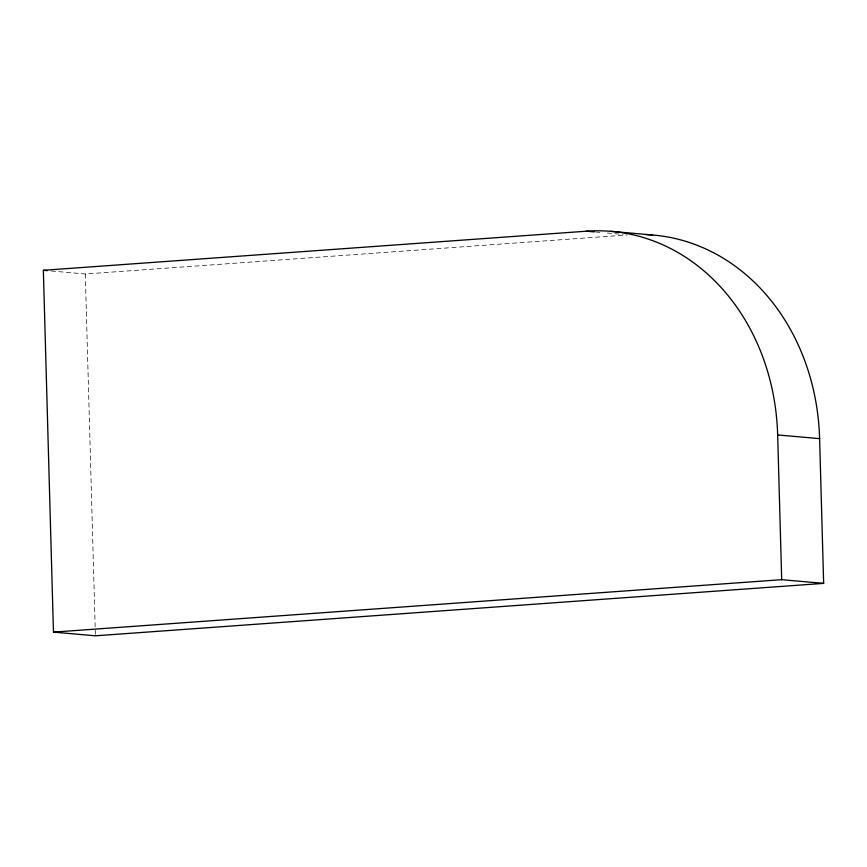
<?xml version="1.0" encoding="UTF-8"?>
<svg xmlns="http://www.w3.org/2000/svg" width="867" height="867" viewBox="0 0 867 867"><rect width="100%" height="100%" fill="white"/><g stroke="black" fill="none" stroke-linecap="round" stroke-linejoin="round"><path stroke-width="0.65" stroke-dasharray="4.33 3.25" d="M51.218 270.992L85.302 273.994L627.047 234.979M595.618 231.998L600.864 232.464M607.42 233.039L623.156 234.426M85.302 273.994L95.37 634.46"/><path stroke-width="1.3" d="M645.904 234.599A217.725 184.974 -85 0 1 819.608 438.637L823.65 583.372L95.403 635.804L53.461 632.119L43.35 270.298L586.45 231.196L594.307 231.89M53.461 632.119L781.698 579.676L823.65 583.372M610.661 231.316L652.613 235M43.35 270.298L47.284 270.645M586.45 231.196A217.725 184.974 -85 0 1 777.656 434.952L819.608 438.637M777.656 434.952L781.698 579.676"/></g></svg>
